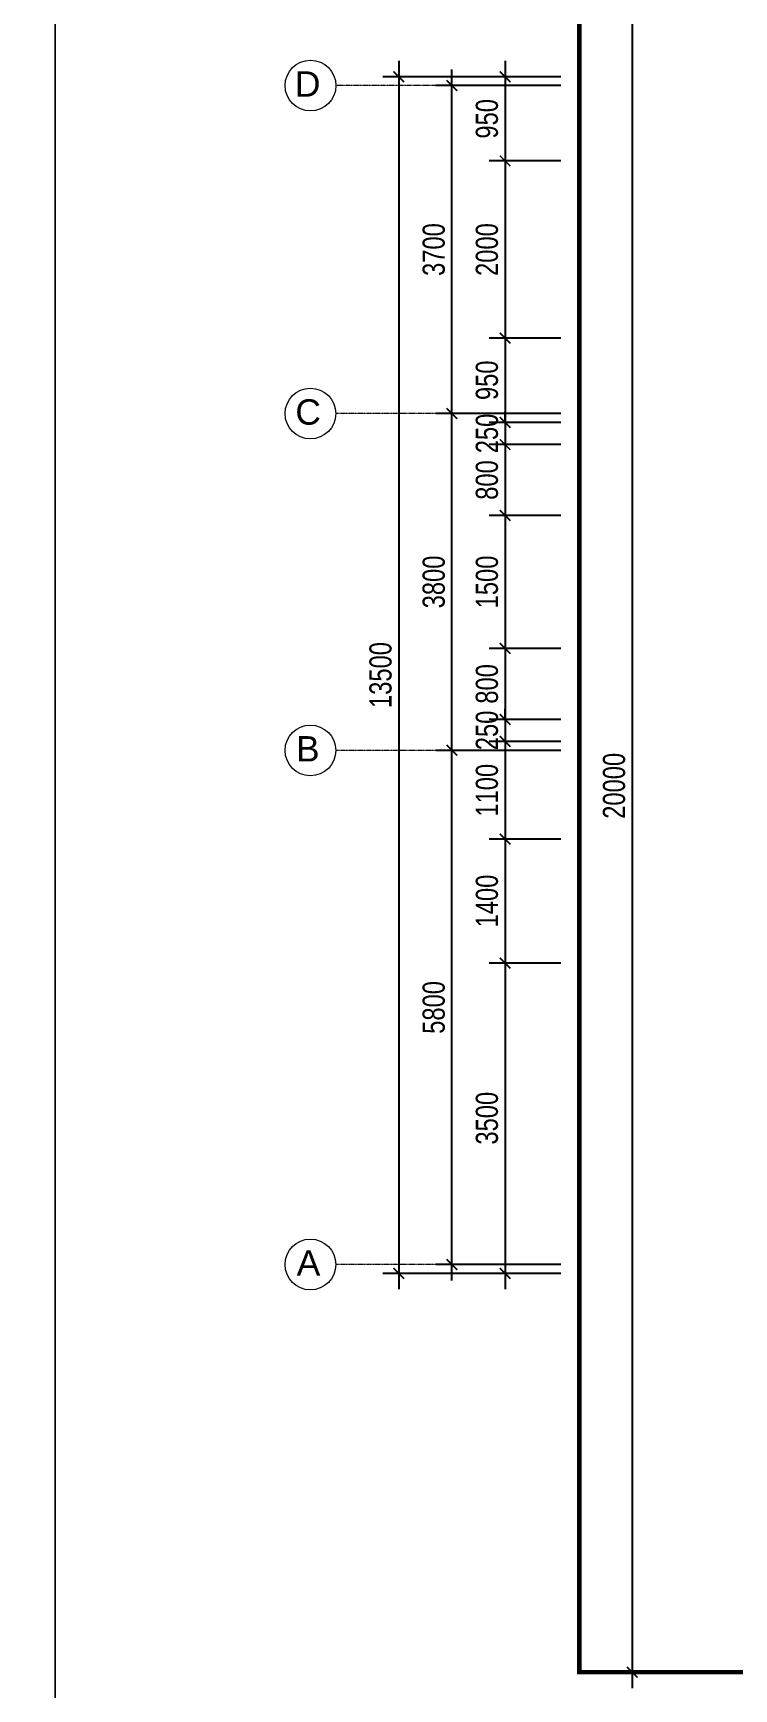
# Model space of a CAD drawing. Header units: millimetres. Extents: x 33748 to 451939, y -263262 to 62681.
# Drawn here: x 226657 to 234563, y -132382 to -113702 of the extents above; entities that cross this region are included whole.
import ezdxf
from ezdxf.enums import TextEntityAlignment as Align

# ---------------------------------------------------------------- set-up
doc = ezdxf.new("R2010")
doc.units = ezdxf.units.MM
doc.header["$PDMODE"] = 98
doc.linetypes.add('CENTER', pattern=[50.8, 31.75, -6.35, 6.35, -6.35])
doc.linetypes.add('HIDDEN', pattern=[0.375, 0.25, -0.125])
doc.layers.get('Defpoints').update_dxf_attribs({"color": 202, "lineweight": 13})
for name, color, linetype, lineweight in [('-CENTER', 143, 'CENTER', 13), ('-KH', 143, 'Continuous', 13), ('-RANH GIOI KHU DAT', 12, 'CENTER', 18), ('-TEXT', 7, 'Continuous', 15)]:
    doc.layers.add(name, color=color, linetype=linetype, lineweight=lineweight)
doc.layers.add('12. NET DIM', color=9, linetype='Continuous')
doc.styles.add('1', font='arial.ttf')
doc.styles.add('AVANH', font='', dxfattribs={"width": 0.8})
doc.styles.get('AVANH').set_extended_font_data('.VnAvantH')
doc.dimstyles.new('C_100A3', dxfattribs={"dimscale": 100, "dimtxt": 2.5, "dimasz": 1.2, "dimexe": 1.8, "dimexo": 0, "dimgap": 0.75, "dimtad": 1, "dimdec": 0, "dimzin": 0, "dimdsep": 46, "dimtxsty": 'AVANH', "dimblk": 'ARCHTICK', "dimcen": 0, "dimdle": 1.8, "dimclrd": 256, "dimclre": 256, "dimclrt": 7, "dimadec": 0, "dimazin": 0, "dimtfac": 0.0001, "dimtdec": 0, "dimtix": 1, "dimtmove": 2, "dimatfit": 3, "dimldrblk": 'ARCHTICK', "dimfxl": 1.8, "dimtolj": 1, "dimtzin": 0, "dimarcsym": 0})

# ---------------------------------------------------------------- blocks, each defined once
blk = doc.blocks.new('_ARCHTICK')
at = {"const_width": 0.15}
blk.add_lwpolyline([(-0.5, -0.5), (0.5, 0.5)], dxfattribs=at)
blk = doc.blocks.new('*D1481')
at = {"layer": '12. NET DIM', "lineweight": -2, "transparency": 16777216}
for p, q in [((231382, -127774), (231382, -121614)), ((232612, -121794), (231202, -121794)), ((232612, -127594), (231202, -127594))]:
    blk.add_line(p, q, dxfattribs=at)
at = {"layer": 'Defpoints', "color": 0, "transparency": 16777216}
for p in [(231382, -121794), (232612, -121794), (232612, -127594)]:
    blk.add_point(p, dxfattribs=at)
at = {"layer": '12. NET DIM', "lineweight": -2, "transparency": 16777216, "xscale": 120, "yscale": 120, "zscale": 120}
for p, rotation in [((231382, -121794), 90), ((231382, -127594), 270)]:
    blk.add_blockref('_ARCHTICK', p, dxfattribs=dict(at, rotation=rotation))
at = {"layer": '12. NET DIM', "color": 7, "transparency": 16777216, "insert": (231178, -124694), "char_height": 250, "attachment_point": 5, "rotation": 90, "style": 'AVANH'}
blk.add_mtext('\\A1;5800', dxfattribs=at)
blk = doc.blocks.new('*D1482')
at = {"layer": '12. NET DIM', "lineweight": -2, "transparency": 16777216}
for p, q in [((231382, -121974), (231382, -117814)), ((232612, -117994), (231202, -117994)), ((232612, -121794), (231202, -121794))]:
    blk.add_line(p, q, dxfattribs=at)
at = {"layer": 'Defpoints', "color": 0, "transparency": 16777216}
for p in [(231382, -117994), (232612, -117994), (232612, -121794)]:
    blk.add_point(p, dxfattribs=at)
at = {"layer": '12. NET DIM', "lineweight": -2, "transparency": 16777216, "xscale": 120, "yscale": 120, "zscale": 120}
for p, rotation in [((231382, -117994), 90), ((231382, -121794), 270)]:
    blk.add_blockref('_ARCHTICK', p, dxfattribs=dict(at, rotation=rotation))
at = {"layer": '12. NET DIM', "color": 7, "transparency": 16777216, "insert": (231178, -119894), "char_height": 250, "attachment_point": 5, "rotation": 90, "style": 'AVANH'}
blk.add_mtext('\\A1;3800', dxfattribs=at)
blk = doc.blocks.new('*D1483')
at = {"layer": '12. NET DIM', "lineweight": -2, "transparency": 16777216}
for p, q in [((231382, -118174), (231382, -114114)), ((232612, -114294), (231202, -114294)), ((232612, -117994), (231202, -117994))]:
    blk.add_line(p, q, dxfattribs=at)
at = {"layer": 'Defpoints', "color": 0, "transparency": 16777216}
for p in [(231382, -114294), (232612, -114294), (232612, -117994)]:
    blk.add_point(p, dxfattribs=at)
at = {"layer": '12. NET DIM', "lineweight": -2, "transparency": 16777216, "xscale": 120, "yscale": 120, "zscale": 120}
for p, rotation in [((231382, -114294), 90), ((231382, -117994), 270)]:
    blk.add_blockref('_ARCHTICK', p, dxfattribs=dict(at, rotation=rotation))
at = {"layer": '12. NET DIM', "color": 7, "transparency": 16777216, "insert": (231178, -116144), "char_height": 250, "attachment_point": 5, "rotation": 90, "style": 'AVANH'}
blk.add_mtext('\\A1;3700', dxfattribs=at)
blk = doc.blocks.new('*D1484')
at = {"layer": '12. NET DIM', "lineweight": -2, "transparency": 16777216}
for p, q in [((230782, -114014), (230782, -127874)), ((232612, -114194), (230602, -114194)), ((232612, -127694), (230602, -127694))]:
    blk.add_line(p, q, dxfattribs=at)
at = {"layer": 'Defpoints', "color": 0, "transparency": 16777216}
for p in [(232612, -114194), (230782, -127694), (232612, -127694)]:
    blk.add_point(p, dxfattribs=at)
at = {"layer": '12. NET DIM', "lineweight": -2, "transparency": 16777216, "xscale": 120, "yscale": 120, "zscale": 120}
for p, rotation in [((230782, -114194), 90), ((230782, -127694), 270)]:
    blk.add_blockref('_ARCHTICK', p, dxfattribs=dict(at, rotation=rotation))
at = {"layer": '12. NET DIM', "color": 7, "transparency": 16777216, "insert": (230578, -120944), "char_height": 250, "attachment_point": 5, "rotation": 90, "style": 'AVANH'}
blk.add_mtext('\\A1;13500', dxfattribs=at)
blk = doc.blocks.new('*D1492')
at = {"layer": '12. NET DIM', "lineweight": -2, "transparency": 16777216}
for p, q in [((233416, -112014), (233416, -132374)), ((232819, -112194), (233596, -112194)), ((232819, -132194), (233596, -132194))]:
    blk.add_line(p, q, dxfattribs=at)
at = {"layer": 'Defpoints', "color": 0, "transparency": 16777216}
for p in [(232819, -112194), (232819, -132194), (233416, -132194)]:
    blk.add_point(p, dxfattribs=at)
at = {"layer": '12. NET DIM', "lineweight": -2, "transparency": 16777216, "xscale": 120, "yscale": 120, "zscale": 120}
for p, rotation in [((233416, -112194), 90), ((233416, -132194), 270)]:
    blk.add_blockref('_ARCHTICK', p, dxfattribs=dict(at, rotation=rotation))
at = {"layer": '12. NET DIM', "color": 7, "transparency": 16777216, "insert": (233212, -122194), "char_height": 250, "attachment_point": 5, "rotation": 90, "style": 'AVANH'}
blk.add_mtext('\\A1;20000', dxfattribs=at)
blk = doc.blocks.new('*D1468')
at = {"layer": '12. NET DIM', "lineweight": -2, "transparency": 16777216}
for p, q in [((231982, -114964), (231982, -117324)), ((232612, -115144), (231802, -115144)), ((232612, -117144), (231802, -117144))]:
    blk.add_line(p, q, dxfattribs=at)
at = {"layer": 'Defpoints', "color": 0, "transparency": 16777216}
for p in [(232612, -115144), (231982, -117144), (232612, -117144)]:
    blk.add_point(p, dxfattribs=at)
at = {"layer": '12. NET DIM', "lineweight": -2, "transparency": 16777216, "xscale": 120, "yscale": 120, "zscale": 120}
for p, rotation in [((231982, -115144), 90), ((231982, -117144), 270)]:
    blk.add_blockref('_ARCHTICK', p, dxfattribs=dict(at, rotation=rotation))
at = {"layer": '12. NET DIM', "color": 7, "transparency": 16777216, "insert": (231778, -116144), "char_height": 250, "attachment_point": 5, "rotation": 90, "style": 'AVANH'}
blk.add_mtext('\\A1;2000', dxfattribs=at)
blk = doc.blocks.new('*D1377')
at = {"layer": '12. NET DIM', "lineweight": -2, "transparency": 16777216}
for p, q in [((231982, -114014), (231982, -115324)), ((232612, -114194), (231802, -114194)), ((232612, -115144), (231802, -115144))]:
    blk.add_line(p, q, dxfattribs=at)
at = {"layer": 'Defpoints', "color": 0, "transparency": 16777216}
for p in [(232612, -114194), (231982, -115144), (232612, -115144)]:
    blk.add_point(p, dxfattribs=at)
at = {"layer": '12. NET DIM', "lineweight": -2, "transparency": 16777216, "xscale": 120, "yscale": 120, "zscale": 120}
for p, rotation in [((231982, -114194), 90), ((231982, -115144), 270)]:
    blk.add_blockref('_ARCHTICK', p, dxfattribs=dict(at, rotation=rotation))
at = {"layer": '12. NET DIM', "color": 7, "transparency": 16777216, "insert": (231778, -114669), "char_height": 250, "attachment_point": 5, "rotation": 90, "style": 'AVANH'}
blk.add_mtext('\\A1;950', dxfattribs=at)
blk = doc.blocks.new('*D1365')
at = {"layer": '12. NET DIM', "lineweight": -2, "transparency": 16777216}
for p, q in [((231982, -116964), (231982, -118274)), ((232612, -117144), (231802, -117144)), ((232612, -118094), (231802, -118094))]:
    blk.add_line(p, q, dxfattribs=at)
at = {"layer": 'Defpoints', "color": 0, "transparency": 16777216}
for p in [(232612, -117144), (231982, -118094), (232612, -118094)]:
    blk.add_point(p, dxfattribs=at)
at = {"layer": '12. NET DIM', "lineweight": -2, "transparency": 16777216, "xscale": 120, "yscale": 120, "zscale": 120}
for p, rotation in [((231982, -117144), 90), ((231982, -118094), 270)]:
    blk.add_blockref('_ARCHTICK', p, dxfattribs=dict(at, rotation=rotation))
at = {"layer": '12. NET DIM', "color": 7, "transparency": 16777216, "insert": (231778, -117619), "char_height": 250, "attachment_point": 5, "rotation": 90, "style": 'AVANH'}
blk.add_mtext('\\A1;950', dxfattribs=at)
blk = doc.blocks.new('*D1366')
at = {"layer": '12. NET DIM', "lineweight": -2, "transparency": 16777216}
for p, q in [((231982, -118094), (231982, -117974)), ((232612, -118094), (231802, -118094)), ((231982, -118094), (231982, -118344)), ((232612, -118344), (231802, -118344)), ((231982, -118344), (231982, -118464))]:
    blk.add_line(p, q, dxfattribs=at)
at = {"layer": 'Defpoints', "color": 0, "transparency": 16777216}
for p in [(232612, -118094), (231982, -118344), (232612, -118344)]:
    blk.add_point(p, dxfattribs=at)
at = {"layer": '12. NET DIM', "lineweight": -2, "transparency": 16777216, "xscale": 120, "yscale": 120, "zscale": 120}
for p, rotation in [((231982, -118094), 270), ((231982, -118344), 90)]:
    blk.add_blockref('_ARCHTICK', p, dxfattribs=dict(at, rotation=rotation))
at = {"layer": '12. NET DIM', "color": 7, "transparency": 16777216, "insert": (231778, -118219), "char_height": 250, "attachment_point": 5, "rotation": 90, "style": 'AVANH'}
blk.add_mtext('\\A1;250', dxfattribs=at)
blk = doc.blocks.new('*D1367')
at = {"layer": '12. NET DIM', "lineweight": -2, "transparency": 16777216}
for p, q in [((231982, -118164), (231982, -119324)), ((232612, -118344), (231802, -118344)), ((232612, -119144), (231802, -119144))]:
    blk.add_line(p, q, dxfattribs=at)
at = {"layer": 'Defpoints', "color": 0, "transparency": 16777216}
for p in [(232612, -118344), (231982, -119144), (232612, -119144)]:
    blk.add_point(p, dxfattribs=at)
at = {"layer": '12. NET DIM', "lineweight": -2, "transparency": 16777216, "xscale": 120, "yscale": 120, "zscale": 120}
for p, rotation in [((231982, -118344), 90), ((231982, -119144), 270)]:
    blk.add_blockref('_ARCHTICK', p, dxfattribs=dict(at, rotation=rotation))
at = {"layer": '12. NET DIM', "color": 7, "transparency": 16777216, "insert": (231778, -118744), "char_height": 250, "attachment_point": 5, "rotation": 90, "style": 'AVANH'}
blk.add_mtext('\\A1;800', dxfattribs=at)
blk = doc.blocks.new('*D1368')
at = {"layer": '12. NET DIM', "lineweight": -2, "transparency": 16777216}
for p, q in [((231982, -118964), (231982, -120824)), ((232612, -119144), (231802, -119144)), ((232612, -120644), (231802, -120644))]:
    blk.add_line(p, q, dxfattribs=at)
at = {"layer": 'Defpoints', "color": 0, "transparency": 16777216}
for p in [(232612, -119144), (231982, -120644), (232612, -120644)]:
    blk.add_point(p, dxfattribs=at)
at = {"layer": '12. NET DIM', "lineweight": -2, "transparency": 16777216, "xscale": 120, "yscale": 120, "zscale": 120}
for p, rotation in [((231982, -119144), 90), ((231982, -120644), 270)]:
    blk.add_blockref('_ARCHTICK', p, dxfattribs=dict(at, rotation=rotation))
at = {"layer": '12. NET DIM', "color": 7, "transparency": 16777216, "insert": (231778, -119894), "char_height": 250, "attachment_point": 5, "rotation": 90, "style": 'AVANH'}
blk.add_mtext('\\A1;1500', dxfattribs=at)
blk = doc.blocks.new('*D1369')
at = {"layer": '12. NET DIM', "lineweight": -2, "transparency": 16777216}
for p, q in [((231982, -120464), (231982, -121624)), ((232612, -120644), (231802, -120644)), ((232612, -121444), (231802, -121444))]:
    blk.add_line(p, q, dxfattribs=at)
at = {"layer": 'Defpoints', "color": 0, "transparency": 16777216}
for p in [(232612, -120644), (231982, -121444), (232612, -121444)]:
    blk.add_point(p, dxfattribs=at)
at = {"layer": '12. NET DIM', "lineweight": -2, "transparency": 16777216, "xscale": 120, "yscale": 120, "zscale": 120}
for p, rotation in [((231982, -120644), 90), ((231982, -121444), 270)]:
    blk.add_blockref('_ARCHTICK', p, dxfattribs=dict(at, rotation=rotation))
at = {"layer": '12. NET DIM', "color": 7, "transparency": 16777216, "insert": (231778, -121044), "char_height": 250, "attachment_point": 5, "rotation": 90, "style": 'AVANH'}
blk.add_mtext('\\A1;800', dxfattribs=at)
blk = doc.blocks.new('*D1370')
at = {"layer": '12. NET DIM', "lineweight": -2, "transparency": 16777216}
for p, q in [((231982, -121444), (231982, -121324)), ((232612, -121444), (231802, -121444)), ((231982, -121444), (231982, -121694)), ((232612, -121694), (231802, -121694)), ((231982, -121694), (231982, -121814))]:
    blk.add_line(p, q, dxfattribs=at)
at = {"layer": 'Defpoints', "color": 0, "transparency": 16777216}
for p in [(232612, -121444), (231982, -121694), (232612, -121694)]:
    blk.add_point(p, dxfattribs=at)
at = {"layer": '12. NET DIM', "lineweight": -2, "transparency": 16777216, "xscale": 120, "yscale": 120, "zscale": 120}
for p, rotation in [((231982, -121444), 270), ((231982, -121694), 90)]:
    blk.add_blockref('_ARCHTICK', p, dxfattribs=dict(at, rotation=rotation))
at = {"layer": '12. NET DIM', "color": 7, "transparency": 16777216, "insert": (231778, -121569), "char_height": 250, "attachment_point": 5, "rotation": 90, "style": 'AVANH'}
blk.add_mtext('\\A1;250', dxfattribs=at)
blk = doc.blocks.new('*D1371')
at = {"layer": '12. NET DIM', "lineweight": -2, "transparency": 16777216}
for p, q in [((231982, -121514), (231982, -122974)), ((232612, -121694), (231802, -121694)), ((232612, -122794), (231802, -122794))]:
    blk.add_line(p, q, dxfattribs=at)
at = {"layer": 'Defpoints', "color": 0, "transparency": 16777216}
for p in [(232612, -121694), (231982, -122794), (232612, -122794)]:
    blk.add_point(p, dxfattribs=at)
at = {"layer": '12. NET DIM', "lineweight": -2, "transparency": 16777216, "xscale": 120, "yscale": 120, "zscale": 120}
for p, rotation in [((231982, -121694), 90), ((231982, -122794), 270)]:
    blk.add_blockref('_ARCHTICK', p, dxfattribs=dict(at, rotation=rotation))
at = {"layer": '12. NET DIM', "color": 7, "transparency": 16777216, "insert": (231778, -122244), "char_height": 250, "attachment_point": 5, "rotation": 90, "style": 'AVANH'}
blk.add_mtext('\\A1;1100', dxfattribs=at)
blk = doc.blocks.new('*D1372')
at = {"layer": '12. NET DIM', "lineweight": -2, "transparency": 16777216}
for p, q in [((231982, -122614), (231982, -124374)), ((232612, -122794), (231802, -122794)), ((232612, -124194), (231802, -124194))]:
    blk.add_line(p, q, dxfattribs=at)
at = {"layer": 'Defpoints', "color": 0, "transparency": 16777216}
for p in [(232612, -122794), (231982, -124194), (232612, -124194)]:
    blk.add_point(p, dxfattribs=at)
at = {"layer": '12. NET DIM', "lineweight": -2, "transparency": 16777216, "xscale": 120, "yscale": 120, "zscale": 120}
for p, rotation in [((231982, -122794), 90), ((231982, -124194), 270)]:
    blk.add_blockref('_ARCHTICK', p, dxfattribs=dict(at, rotation=rotation))
at = {"layer": '12. NET DIM', "color": 7, "transparency": 16777216, "insert": (231778, -123494), "char_height": 250, "attachment_point": 5, "rotation": 90, "style": 'AVANH'}
blk.add_mtext('\\A1;1400', dxfattribs=at)
blk = doc.blocks.new('*D1373')
at = {"layer": '12. NET DIM', "lineweight": -2, "transparency": 16777216}
for p, q in [((231982, -124014), (231982, -127874)), ((232612, -124194), (231802, -124194)), ((232612, -127694), (231802, -127694))]:
    blk.add_line(p, q, dxfattribs=at)
at = {"layer": 'Defpoints', "color": 0, "transparency": 16777216}
for p in [(232612, -124194), (231982, -127694), (232612, -127694)]:
    blk.add_point(p, dxfattribs=at)
at = {"layer": '12. NET DIM', "lineweight": -2, "transparency": 16777216, "xscale": 120, "yscale": 120, "zscale": 120}
for p, rotation in [((231982, -124194), 90), ((231982, -127694), 270)]:
    blk.add_blockref('_ARCHTICK', p, dxfattribs=dict(at, rotation=rotation))
at = {"layer": '12. NET DIM', "color": 7, "transparency": 16777216, "insert": (231778, -125944), "char_height": 250, "attachment_point": 5, "rotation": 90, "style": 'AVANH'}
blk.add_mtext('\\A1;3500', dxfattribs=at)

msp = doc.modelspace()

# ---------------------------------------------------------------- linework, layer by layer
at = {"layer": '-CENTER', "ltscale": 0.1}
for p, q in [((231868.6, -114294.2), (230072.8, -114294.2)), ((231868.1, -117994.5), (230072.2, -117994.5)), ((231868.1, -121794.5), (230072.2, -121794.5)), ((231868.1, -127594.2), (230072.2, -127594.2))]:
    msp.add_line(p, q, dxfattribs=at)
at = {"layer": '-KH'}
for centre in [(229786.5, -114294.2), (229785.9, -117994.5), (229785.9, -121794.5), (229785.9, -127594.2)]:
    msp.add_circle(centre, 286.3, dxfattribs=at)
at = {"layer": '-RANH GIOI KHU DAT', "linetype": 'HIDDEN', "ltscale": 10, "const_width": 50}
msp.add_lwpolyline([(245555.2, -127199.8), (246122.3, -115190.9), (243263.8, -112194.2), (232819.3, -112194.2), (232819.3, -132194.2), (240319.3, -132194.2)], close=True, dxfattribs=at)
at = {"layer": 'Defpoints'}
for points in [[(226907.2, -135447.2), (226907.2, -102183.2), (179867.2, -102183.2), (179867.2, -135447.2)], [(273947.2, -135447.2), (273947.2, -102183.2), (226907.2, -102183.2), (226907.2, -135447.2)]]:
    msp.add_lwpolyline(points, close=True, dxfattribs=at)

# ---------------------------------------------------------------- texts
at = {"layer": '-TEXT', "color": 2, "style": '1'}
for s, p in [('D', (229755.1, -114276.1)), ('C', (229760, -117976.4)), ('B', (229756.1, -121776.4)), ('A', (229764.1, -127576.1))]:
    msp.add_text(s, height=286.3, dxfattribs=at).set_placement(p, align=Align.MIDDLE_CENTER)

# ---------------------------------------------------------------- dimensions: what is measured, and where the dimension line sits
at = {"layer": '12. NET DIM'}
for base, p1, p2, picture, middle in [((233415.9, -132194.2), (232819.3, -112194.2), (232819.3, -132194.2), '*D1492', (233211.6, -122194.2)), ((230782.4, -127694.2), (232612.2, -114194.2), (232612.2, -127694.2), '*D1484', (230578.1, -120944.2)), ((231382.4, -114294.2), (232612.2, -117994.5), (232612.2, -114294.2), '*D1483', (231178.1, -116144.3)), ((231982.4, -115144.3), (232612.2, -114194.2), (232612.2, -115144.3), '*D1377', (231778.1, -114669.3)), ((231982.4, -117144.3), (232612.2, -115144.3), (232612.2, -117144.3), '*D1468', (231778.1, -116144.3)), ((231982.4, -118094.5), (232612.2, -117144.3), (232612.2, -118094.5), '*D1365', (231778.1, -117619.4)), ((231382.4, -117994.5), (232612.2, -121794.5), (232612.2, -117994.5), '*D1482', (231178.1, -119894.5)), ((231982.4, -118344.5), (232612.2, -118094.5), (232612.2, -118344.5), '*D1366', (231778.1, -118219.5)), ((231982.4, -119144.5), (232612.2, -118344.5), (232612.2, -119144.5), '*D1367', (231778.1, -118744.5)), ((231982.4, -120644.5), (232612.2, -119144.5), (232612.2, -120644.5), '*D1368', (231778.1, -119894.5)), ((231982.4, -121444.5), (232612.2, -120644.5), (232612.2, -121444.5), '*D1369', (231778.1, -121044.5)), ((231982.4, -121694.5), (232612.2, -121444.5), (232612.2, -121694.5), '*D1370', (231778.1, -121569.5)), ((231982.4, -122794.2), (232612.2, -121694.5), (232612.2, -122794.2), '*D1371', (231778.1, -122244.3)), ((231382.4, -121794.5), (232612.2, -127594.2), (232612.2, -121794.5), '*D1481', (231178.1, -124694.3)), ((231982.4, -124194.2), (232612.2, -122794.2), (232612.2, -124194.2), '*D1372', (231778.1, -123494.2)), ((231982.4, -127694.2), (232612.2, -124194.2), (232612.2, -127694.2), '*D1373', (231778.1, -125944.2))]:
    dim = msp.add_linear_dim(base=base, p1=p1, p2=p2, angle=90, dimstyle='C_100A3', dxfattribs=at)
    dim.commit()
    dim.dimension.update_dxf_attribs({"geometry": picture, "text_midpoint": middle})

doc.saveas('drawing.dxf')
